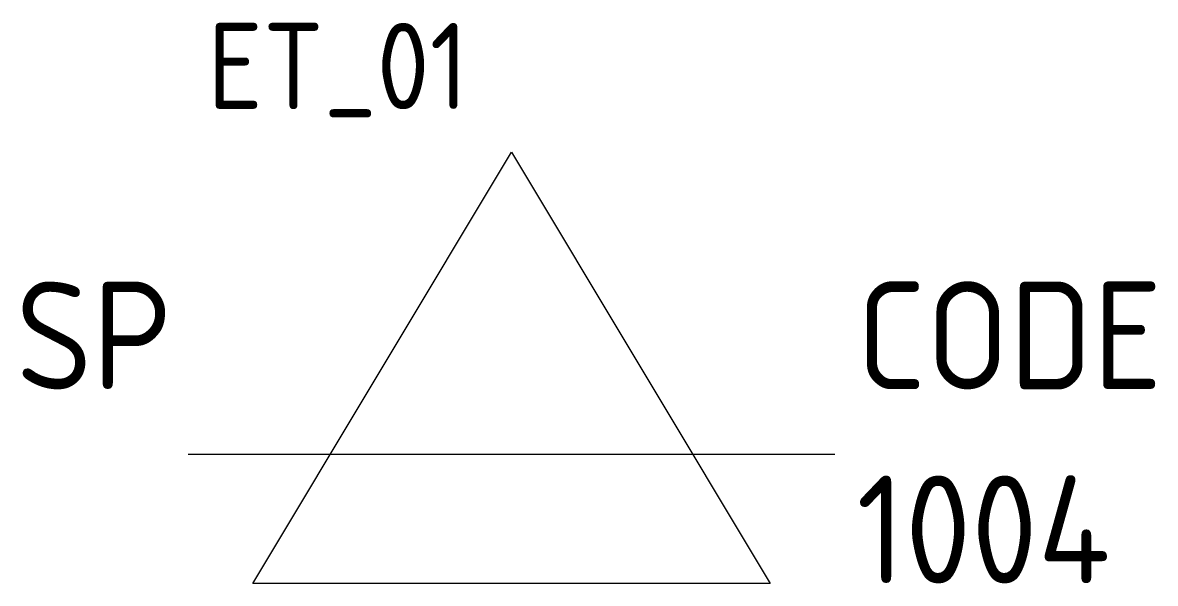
# Model space of a CAD drawing. Extents: x -11.3 to 14.9, y -10 to 3.
import ezdxf
from ezdxf.enums import TextEntityAlignment as Align

# ---------------------------------------------------------------- set-up
doc = ezdxf.new("R2010")
doc.units = 0
doc.header["$LTSCALE"] = 10
doc.header["$MEASUREMENT"] = 0
doc.layers.get('0').update_dxf_attribs({"linetype": 'CONTINUOUS'})
for name, color, linetype in [('250', 6, 'CONTINUOUS'), ('TKST2', 1, 'CONTINUOUS'), ('TKST3', 3, 'CONTINUOUS')]:
    doc.layers.add(name, color=color, linetype=linetype)
doc.styles.get("Standard").update_dxf_attribs({"font": 'ISO8'})

msp = doc.modelspace()

# ---------------------------------------------------------------- linework, layer by layer
for points in [[(-6, -10), (0, 0), (6, -10), (-6, -10)], [(-7.5, -7), (7.5, -7)]]:
    msp.add_lwpolyline(points)

# ---------------------------------------------------------------- texts
at = {"layer": '250'}
msp.add_attdef('1004', (8, -10), 'mat', height=2.5, dxfattribs=at)
at = {"layer": 'TKST2'}
msp.add_attdef('ET_01', text='2', height=2, dxfattribs=at).set_placement((-1, 1), align=Align.RIGHT)
at = {"layer": 'TKST3'}
for tag, p, s in [('SP', (-11.5, -5.5), '111'), ('CODE', (8, -5.5), '-E')]:
    msp.add_attdef(tag, p, s, height=2.5, dxfattribs=at)

doc.saveas('drawing.dxf')
